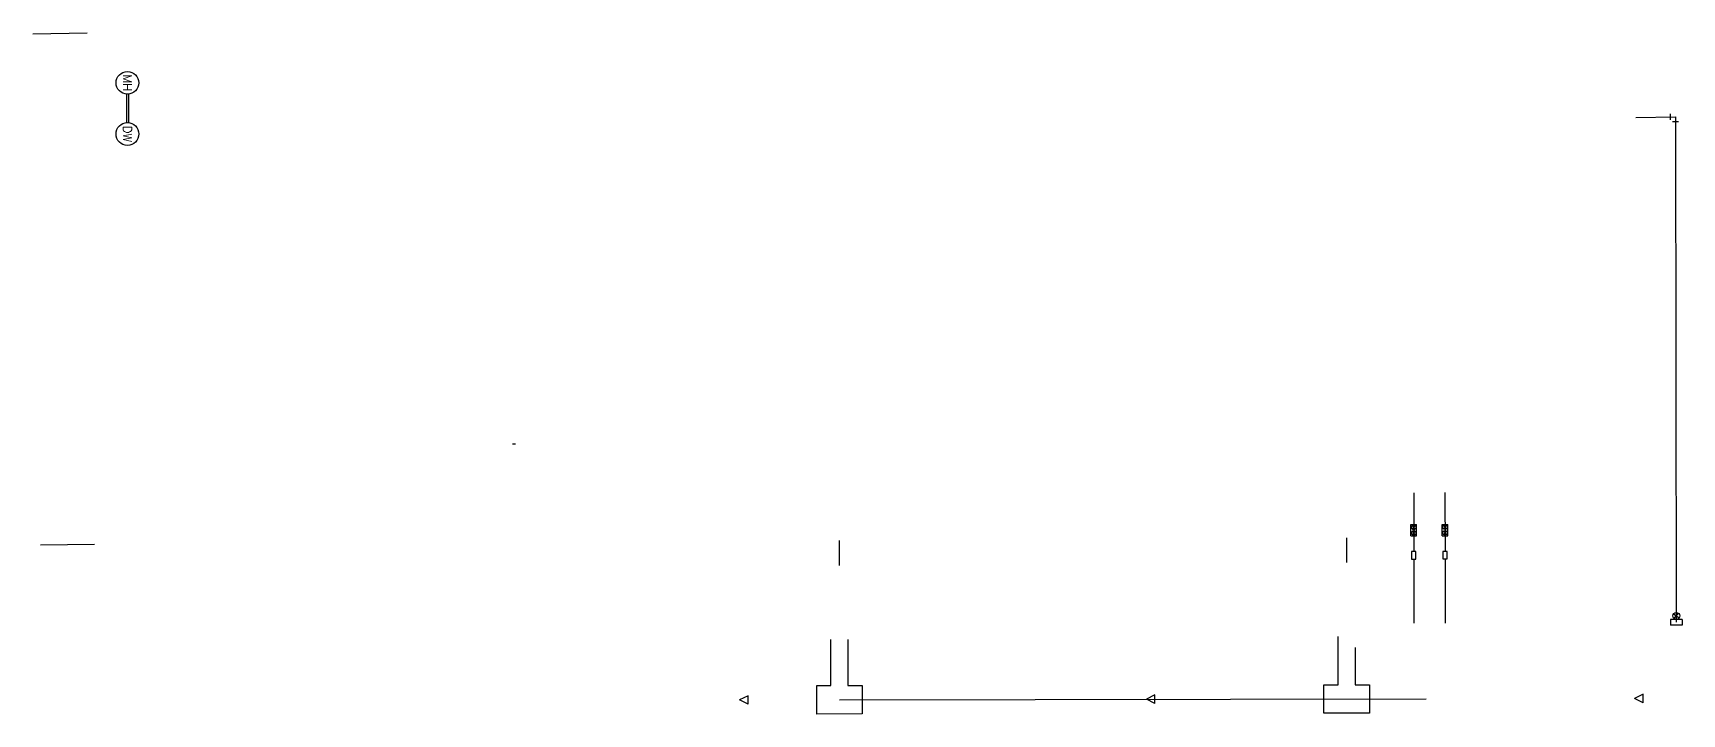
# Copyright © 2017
# Model space of a CAD drawing. Header units: feet. Extents: x 290000 to 290381, y 283761 to 284330.
# Drawn here: x 290015.6 to 290305.5, y 283760.5 to 283880.4 of the extents above; entities that cross this region are included whole.
import ezdxf
from ezdxf.enums import TextEntityAlignment as Align

# ---------------------------------------------------------------- set-up
doc = ezdxf.new("R2010")
doc.units = ezdxf.units.FT
doc.header["$MEASUREMENT"] = 0
doc.layers.get('0').update_dxf_attribs({"color": 30})
for name, color, linetype in [('_XREF', 1, 'Continuous'), ('C-SC', 4, 'Continuous'), ('C-STM', 230, 'Continuous'), ('C-STM-COURTYARD', 215, 'Continuous'), ('C-W', 130, 'Continuous'), ('C-W-SYM', 131, 'Continuous'), ('C-WW', 90, 'Continuous')]:
    doc.layers.add(name, color=color, linetype=linetype)
doc.styles.add('Simplex', font='simplex.shx')

# ---------------------------------------------------------------- blocks, each defined once
blk = doc.blocks.new('DRYWELL-PLUS')
for p, q in [((4, 0.33), (14, 0.33)), ((4, -0.33), (14, -0.33))]:
    blk.add_line(p, q)
for centre in [(0, 0), (18, 0)]:
    blk.add_circle(centre, 4)
at = {"style": 'Simplex'}
for s, p in [('MH', (0, 0)), ('DW', (18, 0))]:
    blk.add_text(s, height=3, dxfattribs=at).set_placement(p, align=Align.MIDDLE_CENTER)
blk = doc.blocks.new('VALVE-PHX')
for p, q in [((-2.1, -2.1), (2.1, 2.1)), ((2.1, -2.1), (-2.1, 2.1))]:
    blk.add_line(p, q)
blk.add_circle((0, 0), 3)
blk = doc.blocks.new('bfp')
for p, q in [((-5, 0, 1056.6), (-4, 0, 1056.6)), ((4, 2, 1056.6), (-4, 2, 1056.6)), ((-4, -2, 1056.6), (-4, 2, 1056.6)), ((-3.1, -1.1, 1056.6), (-0.9, 1.1, 1056.6)), ((-3.1, 1.1, 1056.6), (-0.9, -1.1, 1056.6)), ((0.9, -1.1, 1056.6), (3.1, 1.1, 1056.6)), ((0.9, 1.1, 1056.6), (3.1, -1.1, 1056.6)), ((4, -2, 1056.6), (4, 2, 1056.6)), ((4, 0, 1056.6), (5, 0, 1056.6)), ((4, -2, 1056.6), (-4, -2, 1056.6))]:
    blk.add_line(p, q)
for centre in [(-2, 0, 1056.6), (2, 0, 1056.6)]:
    blk.add_circle(centre, 1.6)
blk = doc.blocks.new('WATER-BEND-90')
for p, q in [((-0.026, 0.045), (0.026, 0.045)), ((0.045, 0.026), (0.045, -0.026))]:
    blk.add_line(p, q)

msp = doc.modelspace()

# ---------------------------------------------------------------- linework, layer by layer
at = {"layer": '_XREF'}
for p, q in [((290157.35, 283791.07), (290157.35, 283786.65)), ((290246.53, 283791.55), (290246.54, 283787.21))]:
    msp.add_line(p, q, dxfattribs=at)
at = {"layer": 'C-SC'}
msp.add_lwpolyline([(290158.87, 283773.66), (290158.89, 283765.54), (290161.39, 283765.54), (290161.39, 283760.54), (290153.39, 283760.53), (290153.39, 283765.53), (290155.89, 283765.53), (290155.87, 283773.64)], dxfattribs=at)
at = {"layer": 'C-SC', "elevation": 1153.01}
msp.add_lwpolyline([(290248.07, 283772.22), (290248.08, 283765.68), (290250.58, 283765.69), (290250.58, 283760.69), (290242.58, 283760.67), (290242.58, 283765.67), (290245.08, 283765.68), (290245.06, 283774.16)], dxfattribs=at)
at = {"layer": 'C-STM'}
for p, q in [((290015.59, 283880.22), (290025.09, 283880.35)), ((290016.88, 283790.27), (290026.38, 283790.41))]:
    msp.add_line(p, q, dxfattribs=at)
at = {"layer": 'C-STM-COURTYARD'}
msp.add_line((290157.39, 283763.04), (290260.57, 283763.2), dxfattribs=at)
at = {"layer": 'C-W'}
for p, q in [((290297.41, 283865.49), (290304.4, 283865.6)), ((290304.4, 283865.6), (290304.54, 283776.69)), ((290258.36, 283799.42), (290258.38, 283789.1)), ((290263.86, 283799.5), (290263.88, 283789.13)), ((290258.38, 283787.79), (290258.4, 283776.51)), ((290263.88, 283787.82), (290263.9, 283776.53))]:
    msp.add_line(p, q, dxfattribs=at)
at = {"layer": 'C-W-SYM'}
for p, q in [((290258.75, 283789.1), (290258, 283789.1)), ((290258, 283789.1), (290258, 283787.79)), ((290258, 283787.79), (290258.75, 283787.79)), ((290258.75, 283787.79), (290258.75, 283789.1)), ((290264.25, 283789.13), (290263.5, 283789.13)), ((290263.5, 283789.13), (290263.5, 283787.82)), ((290263.5, 283787.82), (290264.25, 283787.82)), ((290264.25, 283787.82), (290264.25, 283789.13)), ((290305.54, 283777.19), (290303.54, 283777.18)), ((290303.54, 283777.18), (290303.54, 283776.18)), ((290305.54, 283776.19), (290303.54, 283776.18)), ((290305.54, 283777.19), (290305.54, 283776.19))]:
    msp.add_line(p, q, dxfattribs=at)
at = {"layer": 'C-WW'}
for p, q in [((290100.43, 283807.99), (290099.92, 283807.98)), ((290141.33, 283763.76), (290139.83, 283763.01)), ((290141.33, 283762.26), (290139.83, 283763.01)), ((290141.33, 283762.26), (290141.33, 283763.76)), ((290212.86, 283763.88), (290211.36, 283763.12)), ((290212.86, 283762.38), (290211.36, 283763.12)), ((290212.86, 283762.38), (290212.86, 283763.88)), ((290298.69, 283764.02), (290297.19, 283763.26)), ((290298.69, 283762.52), (290297.19, 283763.26)), ((290298.69, 283762.52), (290298.69, 283764.02))]:
    msp.add_line(p, q, dxfattribs=at)

# ---------------------------------------------------------------- block references
at = {"layer": 'C-STM', "xscale": 0.5, "yscale": 0.5, "zscale": 0.5, "rotation": 270}
msp.add_blockref('DRYWELL-PLUS', (290032.19, 283871.58), dxfattribs=at)
at = {"layer": 'C-W'}
for name, p, xscale, yscale, zscale, rotation in [('WATER-BEND-90', (290304.4, 283865.6), 20, 20, 20, 180), ('VALVE-PHX', (290304.54, 283777.79), 0.2, 0.2, 0.2, 277.710285764756)]:
    msp.add_blockref(name, p, dxfattribs=dict(at, xscale=xscale, yscale=yscale, zscale=zscale, rotation=rotation))
at = {"layer": 'C-W-SYM', "xscale": 0.25, "yscale": 0.25, "zscale": 0.25, "rotation": 270.0930895998691}
for p in [(290258.37, 283792.87, -264.16), (290263.87, 283792.9, -264.16)]:
    msp.add_blockref('bfp', p, dxfattribs=at)

doc.saveas('drawing.dxf')
